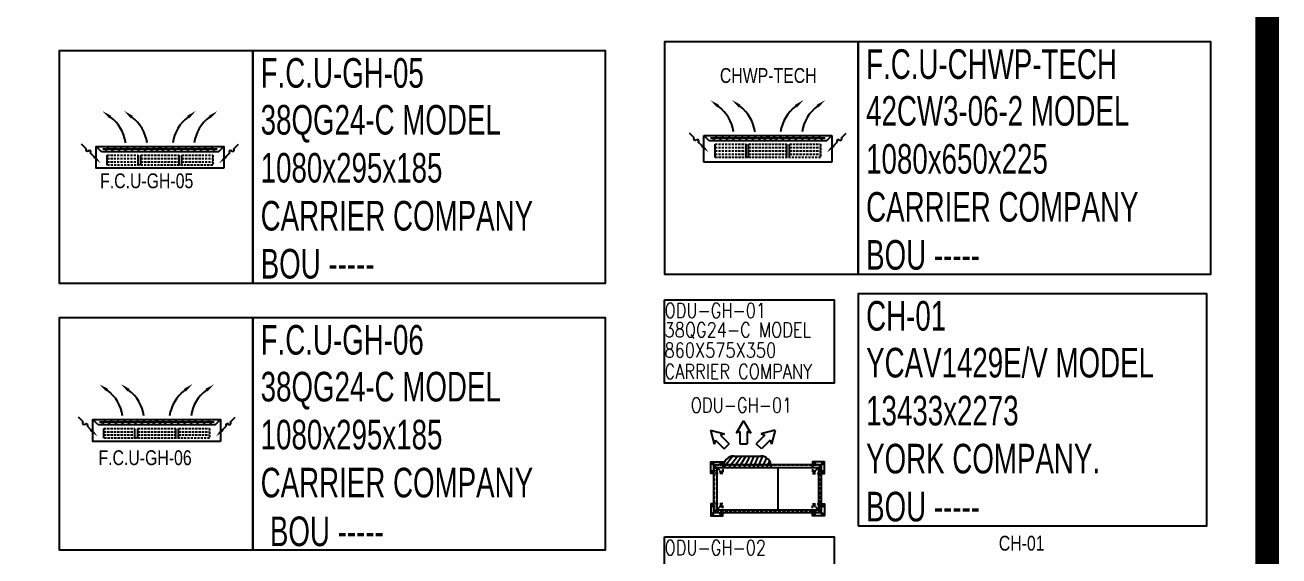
# Model space of a CAD drawing. Header units: millimetres. Extents: x -21221 to 1625077, y -149981 to 356550.
# Drawn here: x 304116 to 314710, y 161917 to 166401 of the extents above; entities that cross this region are included whole.
import ezdxf
from ezdxf.enums import TextEntityAlignment as Align

# ---------------------------------------------------------------- set-up
doc = ezdxf.new("R2010")
doc.units = ezdxf.units.MM
doc.header["$LTSCALE"] = 1000
doc.header["$MEASUREMENT"] = 0
doc.linetypes.add('HIDDEN', pattern=[0.375, 0.25, -0.125])
doc.linetypes.add('HIDDEN2', pattern=[0.1875, 0.125, -0.0625])
doc.layers.get('0').update_dxf_attribs({"linetype": 'CONTINUOUS'})
doc.layers.add('12- EQUIPMENT HVAC', color=12, linetype='CONTINUOUS')
doc.styles.add('ROMANS', font='romans.shx', dxfattribs={"width": 0.85})
doc.styles.add('STENCIL', font='stencil.shx')
doc.styles.add('TEXT-P', font='stencil.shx', dxfattribs={"height": 0.3})

# ---------------------------------------------------------------- blocks, each defined once
blk = doc.blocks.new('ch-05')
for p, q in [((-642, 28), (-684, 70)), ((-516, 6), (-561, 51)), ((474, 6), (-516, 6)), ((463, 28), (-505, 28)), ((-454, 44), (-485, 12)), ((-399, 44), (-430, 12)), ((-344, 44), (-375, 12)), ((-289, 44), (-320, 12)), ((-234, 44), (-265, 12)), ((-179, 44), (-210, 12)), ((-124, 44), (-155, 12)), ((-69, 44), (-100, 12)), ((-23, 44), (-54, 12)), ((-19, 44), (12, 12)), ((26, 44), (58, 12)), ((81, 44), (113, 12)), ((136, 44), (168, 12)), ((191, 44), (223, 12)), ((246, 44), (278, 12)), ((301, 44), (333, 12)), ((356, 44), (388, 12)), ((411, 44), (443, 12)), ((474, 6), (519, 51)), ((599, 28), (641, 70)), ((-578, -36), (-611, -3)), ((-468, -108), (-468, -24)), ((-205, -108), (-205, -24)), ((-183, -108), (-183, -24)), ((140, -108), (140, -24)), ((163, -108), (163, -24)), ((535, -36), (568, -3))]:
    blk.add_line(p, q)
at = {"linetype": 'HIDDEN2', "ltscale": 0.15}
for p, q in [((-468, -24), (-205, -24)), ((-468, -52), (-205, -52)), ((-468, -80), (-205, -80)), ((-183, -24), (140, -24)), ((-183, -52), (140, -52)), ((-183, -80), (140, -80)), ((163, -24), (425, -24)), ((163, -52), (425, -52)), ((163, -80), (425, -80))]:
    blk.add_line(p, q, dxfattribs=at)
blk.add_lwpolyline([(519, -134), (-561, -134), (-561, 51), (519, 51)], close=True)
blk.add_lwpolyline([(425, -24), (425, -108), (-468, -108)], dxfattribs=at)
for centre in [(-470, 28), (-415, 28), (-360, 28), (-305, 28), (-250, 28), (-195, 28), (-140, 28), (-85, 28), (-39, 28), (-3, 28), (42, 28), (97, 28), (152, 28), (207, 28), (262, 28), (317, 28), (372, 28), (427, 28)]:
    blk.add_circle(centre, 3.49)
for centre, radius, start, end in [((-640, 32, 168180), 333, 8.4123, 53.1229), ((-459, 32, 168180), 333, 8.4123, 53.1229), ((416, 32, 168180), 333, 126.8771, 171.5877), ((597, 32, 168180), 333, 126.8771, 171.5877), ((-635, 22), 12.8, 135.5963, 315.5963), ((-617, 4), 12.8, 315.0042, 135.0042), ((575, 4), 12.8, 44.9958, 224.9958), ((593, 22), 12.8, 224.4037, 44.4037)]:
    blk.add_arc(centre, radius, start, end)
at = {"linetype": 'Continuous'}
for points in [[(-432, 309, 168180), (-449, 287, 168180), (-507, 349, 168180)], [(-250, 309, 168180), (-268, 287, 168180), (-324, 351, 168180)], [(208, 309, 168180), (225, 287, 168180), (282, 351, 168180)], [(389, 309, 168180), (406, 287, 168180), (464, 349, 168180)]]:
    blk.add_solid(points, dxfattribs=at)
for points in [[(-568, -26), (-587, -45), (-521, -93)], [(526, -26), (545, -45), (478, -93)]]:
    blk.add_solid(points)
blk = doc.blocks.new('ch-06')
for p, q in [((-654, 15), (-696, 58)), ((-529, -7), (-574, 38)), ((451, 16), (-518, 16)), ((-466, 32), (-498, 0)), ((-411, 32), (-443, 0)), ((-356, 32), (-388, 0)), ((-301, 32), (-333, 0)), ((-246, 32), (-278, 0)), ((-191, 32), (-223, 0)), ((-136, 32), (-168, 0)), ((-81, 32), (-113, 0)), ((-35, 32), (-67, 0)), ((-32, 32), (0, 0)), ((14, 32), (45, 0)), ((69, 32), (100, 0)), ((124, 32), (155, 0)), ((179, 32), (210, 0)), ((234, 32), (265, 0)), ((289, 32), (320, 0)), ((344, 32), (375, 0)), ((399, 32), (430, 0)), ((461, -7), (506, 38)), ((587, 15), (629, 58)), ((-590, -48), (-623, -15)), ((461, -7), (-529, -7)), ((-480, -120), (-480, -37)), ((-218, -120), (-218, -37)), ((-195, -120), (-195, -37)), ((128, -120), (128, -37)), ((150, -120), (150, -37)), ((523, -48), (556, -15))]:
    blk.add_line(p, q)
at = {"linetype": 'HIDDEN2', "ltscale": 0.15}
for p, q in [((-480, -37), (-218, -37)), ((-480, -65), (-218, -65)), ((-480, -92), (-218, -92)), ((-195, -37), (128, -37)), ((-195, -65), (128, -65)), ((-195, -92), (128, -92)), ((150, -37), (413, -37)), ((150, -65), (413, -65)), ((150, -92), (413, -92))]:
    blk.add_line(p, q, dxfattribs=at)
blk.add_lwpolyline([(506, -147), (-574, -147), (-574, 38), (506, 38)], close=True)
blk.add_lwpolyline([(413, -37), (413, -120), (-480, -120)], dxfattribs=at)
for centre in [(-482, 16), (-427, 16), (-372, 16), (-317, 16), (-262, 16), (-207, 16), (-152, 16), (-97, 16), (-51, 16), (-16, 16), (30, 16), (85, 16), (140, 16), (195, 16), (250, 16), (305, 16), (360, 16), (415, 16)]:
    blk.add_circle(centre, 3.49)
for centre, radius, start, end in [((-652, 20, 168180), 333, 8.4123, 53.1229), ((-471, 20, 168180), 333, 8.4123, 53.1229), ((404, 20, 168180), 333, 126.8771, 171.5877), ((585, 20, 168180), 333, 126.8771, 171.5877), ((-648, 9), 12.8, 135.5963, 315.5963), ((-630, -9), 12.8, 315.0042, 135.0042), ((562, -9), 12.8, 44.9958, 224.9958), ((580, 9), 12.8, 224.4037, 44.4037)]:
    blk.add_arc(centre, radius, start, end)
at = {"linetype": 'Continuous'}
for points in [[(-444, 297, 168180), (-461, 275, 168180), (-519, 336, 168180)], [(-263, 297, 168180), (-280, 275, 168180), (-337, 338, 168180)], [(195, 297, 168180), (213, 275, 168180), (269, 338, 168180)], [(377, 297, 168180), (394, 275, 168180), (452, 336, 168180)]]:
    blk.add_solid(points, dxfattribs=at)
for points in [[(-581, -39), (-600, -58), (-533, -105)], [(513, -39), (532, -58), (466, -105)]]:
    blk.add_solid(points)
blk = doc.blocks.new('CHWP-TECH')
for p, q in [((-620, 90), (-663, 132)), ((-540, -112), (-540, 112)), ((-540, 112), (540, 112)), ((-495, 67), (-540, 112)), ((495, 68), (540, 112)), ((540, 112), (540, -112)), ((620, 90), (663, 132)), ((-556, 26), (-590, 59)), ((495, 68), (-495, 67)), ((484, 90), (-484, 90)), ((-432, 106), (-464, 74)), ((-446, -74), (-446, 38)), ((-377, 106), (-409, 74)), ((-322, 106), (-354, 74)), ((-267, 106), (-299, 74)), ((-212, 106), (-244, 74)), ((-157, 106), (-189, 74)), ((-184, -74), (-184, 38)), ((-162, -74), (-162, 38)), ((-102, 106), (-134, 74)), ((-47, 106), (-79, 74)), ((-2, 106), (-33, 74)), ((2, 106), (34, 74)), ((47, 106), (79, 74)), ((102, 106), (134, 74)), ((157, 106), (189, 74)), ((162, -74), (162, 38)), ((184, -74), (184, 38)), ((212, 106), (244, 74)), ((267, 106), (299, 74)), ((322, 106), (354, 74)), ((377, 106), (409, 74)), ((432, 106), (464, 74)), ((556, 26), (590, 59)), ((540, -112), (-540, -112))]:
    blk.add_line(p, q)
at = {"linetype": 'HIDDEN2', "ltscale": 0.15}
for p, q in [((-446, 38), (-184, 38)), ((-446, 10), (-184, 10)), ((-162, 38), (162, 38)), ((-162, 10), (162, 10)), ((184, 38), (446, 38)), ((184, 10), (446, 10)), ((446, 38), (446, -74)), ((-446, -18), (-184, -18)), ((-446, -46), (-184, -46)), ((446, -74), (-446, -74)), ((-162, -18), (162, -18)), ((-162, -46), (162, -46)), ((184, -18), (446, -18)), ((184, -46), (446, -46))]:
    blk.add_line(p, q, dxfattribs=at)
for centre in [(-448, 90), (-393, 90), (-338, 90), (-283, 90), (-228, 90), (-173, 90), (-118, 90), (-63, 90), (-17, 90), (18, 90), (63, 90), (118, 90), (173, 90), (228, 90), (283, 90), (338, 90), (393, 90), (448, 90)]:
    blk.add_circle(centre, 3.49)
for centre, radius, start, end in [((-619, 94, 168180), 333, 8.4123, 53.1229), ((-437, 94, 168180), 333, 8.4123, 53.1229), ((437, 94, 168180), 333, 126.8771, 171.5877), ((619, 94, 168180), 333, 126.8771, 171.5877), ((-614, 84), 12.8, 135.5963, 315.5963), ((-596, 65), 12.8, 315.0042, 135.0042), ((596, 65), 12.8, 44.9958, 224.9958), ((614, 84), 12.8, 224.4037, 44.4037)]:
    blk.add_arc(centre, radius, start, end)
at = {"linetype": 'Continuous'}
for points in [[(-411, 371, 168180), (-427, 349, 168180), (-486, 411, 168180)], [(-229, 371, 168180), (-246, 349, 168180), (-303, 413, 168180)], [(229, 371, 168180), (246, 349, 168180), (303, 413, 168180)], [(411, 371, 168180), (427, 349, 168180), (486, 411, 168180)]]:
    blk.add_solid(points, dxfattribs=at)
for points in [[(-547, 36), (-566, 17), (-499, -31)], [(547, 36), (566, 17), (499, -31)]]:
    blk.add_solid(points)
blk = doc.blocks.new('ODU-GH-01')
at = {"color": 12}
for p, q in [((-436, 318), (-317, 286)), ((-436, 318), (-405, 199)), ((-155, 396), (-217, 290)), ((-155, 396), (-94, 290)), ((111, 318), (-8, 286)), ((111, 318), (79, 199)), ((-393, 231), (-405, 199)), ((-393, 231), (-320, 158)), ((-317, 286), (-350, 274)), ((-350, 274), (-277, 201)), ((-186, 304), (-217, 290)), ((-186, 304), (-187, 201)), ((-125, 304), (-125, 201)), ((-94, 290), (-125, 304)), ((24, 274), (-49, 201)), ((-8, 286), (24, 274)), ((68, 231), (-5, 158)), ((68, 231), (79, 199)), ((-320, 158), (-277, 201)), ((-187, 201), (-125, 201)), ((-5, 158), (-49, 201))]:
    blk.add_line(p, q, dxfattribs=at)
at = {"color": 9}
for p, q in [((-407, -381), (-407, 25)), ((-357, -25), (-407, 25)), ((503, 25), (-407, 25)), ((453, -25), (503, 25)), ((503, -381), (503, 25)), ((-357, -331), (-407, -381)), ((503, -381), (-407, -381)), ((453, -331), (503, -381))]:
    blk.add_line(p, q, dxfattribs=at)
at = {"color": 9, "linetype": 'HIDDEN', "ltscale": 0.1}
for p, q in [((-402, -376), (-402, 20)), ((498, 20), (-402, 20)), ((498, -376), (498, 20)), ((498, -376), (-402, -376))]:
    blk.add_line(p, q, dxfattribs=at)
at = {"color": 200}
for p, q in [((-382, 0), (478, 0)), ((-326, 0), (-326, 9)), ((-237, 97), (-11, 97)), ((78, 9), (78, 0)), ((422, 0), (422, 9)), ((478, 0), (478, -356)), ((478, 0), (478, -356)), ((-382, 0), (-382, -356)), ((133, 0), (133, -356)), ((-382, -356), (478, -356))]:
    blk.add_line(p, q, dxfattribs=at)
at = {"color": 1, "linetype": 'HIDDEN'}
for p, q in [((-247, 97), (-323, 0)), ((-203, 97), (-280, 0)), ((-170, 97), (-238, 0)), ((-136, 97), (-195, 0)), ((-102, 97), (-153, 0)), ((-68, 97), (-111, 0)), ((-31, 97), (-74, 0)), ((5, 96), (-37, 0)), ((37, 84), (0, 0)), ((63, 59), (37, 0))]:
    blk.add_line(p, q, dxfattribs=at)
at = {"color": 9, "ltscale": 0.1}
for points in [[(-407, -50), (-432, -50), (-432, 50), (-332, 50), (-332, 25)], [(503, -50), (528, -50), (528, 50), (428, 50), (428, 25)], [(-407, -306), (-432, -306), (-432, -406), (-332, -406), (-332, -381)], [(503, -306), (528, -306), (528, -406), (428, -406), (428, -381)]]:
    blk.add_lwpolyline(points, dxfattribs=at)
at = {"color": 9, "ltscale": 0.01}
for points in [[(-417, 42), (-411, 39), (-411, 31), (-417, 28), (-423, 31), (-423, 39)], [(-347, 42), (-353, 39), (-353, 31), (-347, 28), (-341, 31), (-341, 39)], [(443, 42), (449, 39), (449, 31), (443, 28), (437, 31), (437, 39)], [(513, 42), (507, 39), (507, 31), (513, 28), (519, 31), (519, 39)], [(-417, -42), (-411, -39), (-411, -31), (-417, -28), (-423, -31), (-423, -39)], [(513, -42), (507, -39), (507, -31), (513, -28), (519, -31), (519, -39)], [(-417, -314), (-411, -318), (-411, -325), (-417, -329), (-423, -325), (-423, -318)], [(513, -314), (507, -318), (507, -325), (513, -329), (519, -325), (519, -318)], [(-417, -399), (-411, -395), (-411, -388), (-417, -384), (-423, -388), (-423, -395)], [(-347, -399), (-353, -395), (-353, -388), (-347, -384), (-341, -388), (-341, -395)], [(443, -399), (449, -395), (449, -388), (443, -384), (437, -388), (437, -395)], [(513, -399), (507, -395), (507, -388), (513, -384), (519, -388), (519, -395)]]:
    blk.add_lwpolyline(points, close=True, dxfattribs=at)
at = {"color": 9, "linetype": 'HIDDEN', "ltscale": 0.1}
for points in [[(-332, 25), (-332, -50), (-407, -50)], [(-397, 15), (-397, -30), (-402, -30)], [(428, 25), (428, -50), (503, -50)], [(493, 15), (493, -30), (498, -30)], [(-332, -381), (-332, -306), (-407, -306)], [(428, -381), (428, -306), (503, -306)], [(-397, -371), (-397, -326), (-402, -326)], [(493, -371), (493, -326), (498, -326)]]:
    blk.add_lwpolyline(points, dxfattribs=at)
at = {"color": 9, "linetype": 'HIDDEN', "ltscale": 0.01}
for points in [[(-347, -42), (-353, -39), (-353, -31), (-347, -28), (-341, -31), (-341, -39)], [(443, -42), (449, -39), (449, -31), (443, -28), (437, -31), (437, -39)], [(-347, -314), (-353, -318), (-353, -325), (-347, -329), (-341, -325), (-341, -318)], [(443, -314), (449, -318), (449, -325), (443, -329), (437, -325), (437, -318)]]:
    blk.add_lwpolyline(points, close=True, dxfattribs=at)
for centre in [(-417, 35), (-347, 35), (443, 35), (513, 35), (-417, -35), (-347, -35), (443, -35), (513, -35), (-417, -321), (-417, -391), (-347, -321), (-347, -391), (443, -321), (443, -391), (513, -321), (513, -391)]:
    blk.add_circle(centre, 3.66, dxfattribs=at)
at = {"color": 200}
for centre, start, end in [((-237, 9), 90, 180), ((-11, 9), 360, 90)]:
    blk.add_arc(centre, 88.7, start, end, dxfattribs=at)

msp = doc.modelspace()

# ---------------------------------------------------------------- linework, layer by layer
at = {"layer": '12- EQUIPMENT HVAC', "color": 212, "const_width": 200}
msp.add_lwpolyline([(314609.5, 173022.5), (293564.5, 173022.5), (293564.5, 208160), (234848.5, 208160), (234848.5, 124323.5), (314609.5, 124323.5), (314609.5, 173022.5)], dxfattribs=at)
at = {"layer": '12- EQUIPMENT HVAC', "color": 33}
for points in [[(311154.4, 166258), (309518.6, 166258), (309518.6, 164296.3), (311154.4, 164296.3)], [(311154.4, 164296.3), (314134, 164296.3), (314134, 166258), (311154.4, 166258)], [(306039, 166183.1), (304403.2, 166183.1), (304403.2, 164221.4), (306039, 164221.4)], [(306039, 164221.4), (309018.6, 164221.4), (309018.6, 166183.1), (306039, 166183.1)], [(311154.4, 162169.9), (314101, 162169.9), (314101, 164131.6), (311154.4, 164131.6)], [(309518.6, 164080.8), (310952.6, 164080.8), (310952.6, 163377.4), (309518.6, 163377.4)], [(306039, 163928.9), (304403.2, 163928.9), (304403.2, 161967.2), (306039, 161967.2)], [(306039, 161967.2), (309018.6, 161967.2), (309018.6, 163928.9), (306039, 163928.9)], [(309518.6, 162077.3), (310952.6, 162077.3), (310952.6, 161374), (309518.6, 161374)]]:
    msp.add_lwpolyline(points, close=True, dxfattribs=at)

# ---------------------------------------------------------------- block references
at = {"layer": '12- EQUIPMENT HVAC'}
for name, p in [('CHWP-TECH', (310391.3, 165355.6)), ('ch-05', (305277.2, 165325.1)), ('ch-06', (305262.3, 163031)), ('ODU-GH-01', (310342, 162662.6))]:
    msp.add_blockref(name, p, dxfattribs=at)

# ---------------------------------------------------------------- texts
at = {"layer": '12- EQUIPMENT HVAC', "color": 4, "style": 'TEXT-P', "width": 0.7}
for s, p in [('F.C.U-GH-05', (306106.5, 165796.5)), ('F.C.U-CHWP-TECH', (311221.9, 165871.4)), ('42CW3-06-2 MODEL', (311221.9, 165475.9)), ('38QG24-C MODEL', (306106.5, 165400.9)), ('1080x650x225', (311221.9, 165070.6)), ('1080x295x185 ', (306106.5, 164995.7)), ('CARRIER COMPANY', (311221.9, 164665.3)), ('CARRIER COMPANY', (306106.5, 164590.4)), ('BOU -----', (311221.9, 164260)), ('BOU -----', (306106.5, 164185.1)), ('CH-01', (311221.9, 163745)), ('F.C.U-GH-06', (306106.5, 163542.3)), ('YCAV1429E/V MODEL', (311221.9, 163349.4)), ('38QG24-C MODEL', (306106.5, 163146.8)), ('13433x2273', (311221.9, 162944.2)), ('1080x295x185 ', (306106.5, 162741.5)), ('YORK COMPANY.', (311221.9, 162538.9)), ('CARRIER COMPANY', (306106.5, 162336.2)), ('BOU -----', (311221.9, 162133.6)), ('BOU -----', (306184.6, 161924.9))]:
    msp.add_text(s, height=250, dxfattribs=at).set_placement(p, align=Align.BOTTOM_LEFT)
at = {"layer": '12- EQUIPMENT HVAC', "color": 4, "style": 'STENCIL', "width": 0.8}
for s, p in [('CHWP-TECH', (309986.5, 165912.2, 0)), ('F.C.U-GH-05', (304749.9, 165022.8, 0)), ('F.C.U-GH-06', (304736.1, 162684.1, 0)), ('CH-01', (312342.7, 161961.9))]:
    msp.add_text(s, height=125, dxfattribs=at).set_placement(p)
at = {"layer": '12- EQUIPMENT HVAC', "color": 7, "style": 'ROMANS', "width": 0.8}
for s, p in [('ODU-GH-01', (309518.8, 163927.9)), ('38QG24-C MODEL', (309518.8, 163764)), ('860X575X350', (309518.8, 163591.9)), ('CARRIER COMPANY', (309518.8, 163412.1)), ('ODU-GH-01', (309740.1, 163128.5)), ('ODU-GH-02', (309518.8, 161924.5))]:
    msp.add_text(s, height=125, dxfattribs=at).set_placement(p)

doc.saveas('drawing.dxf')
